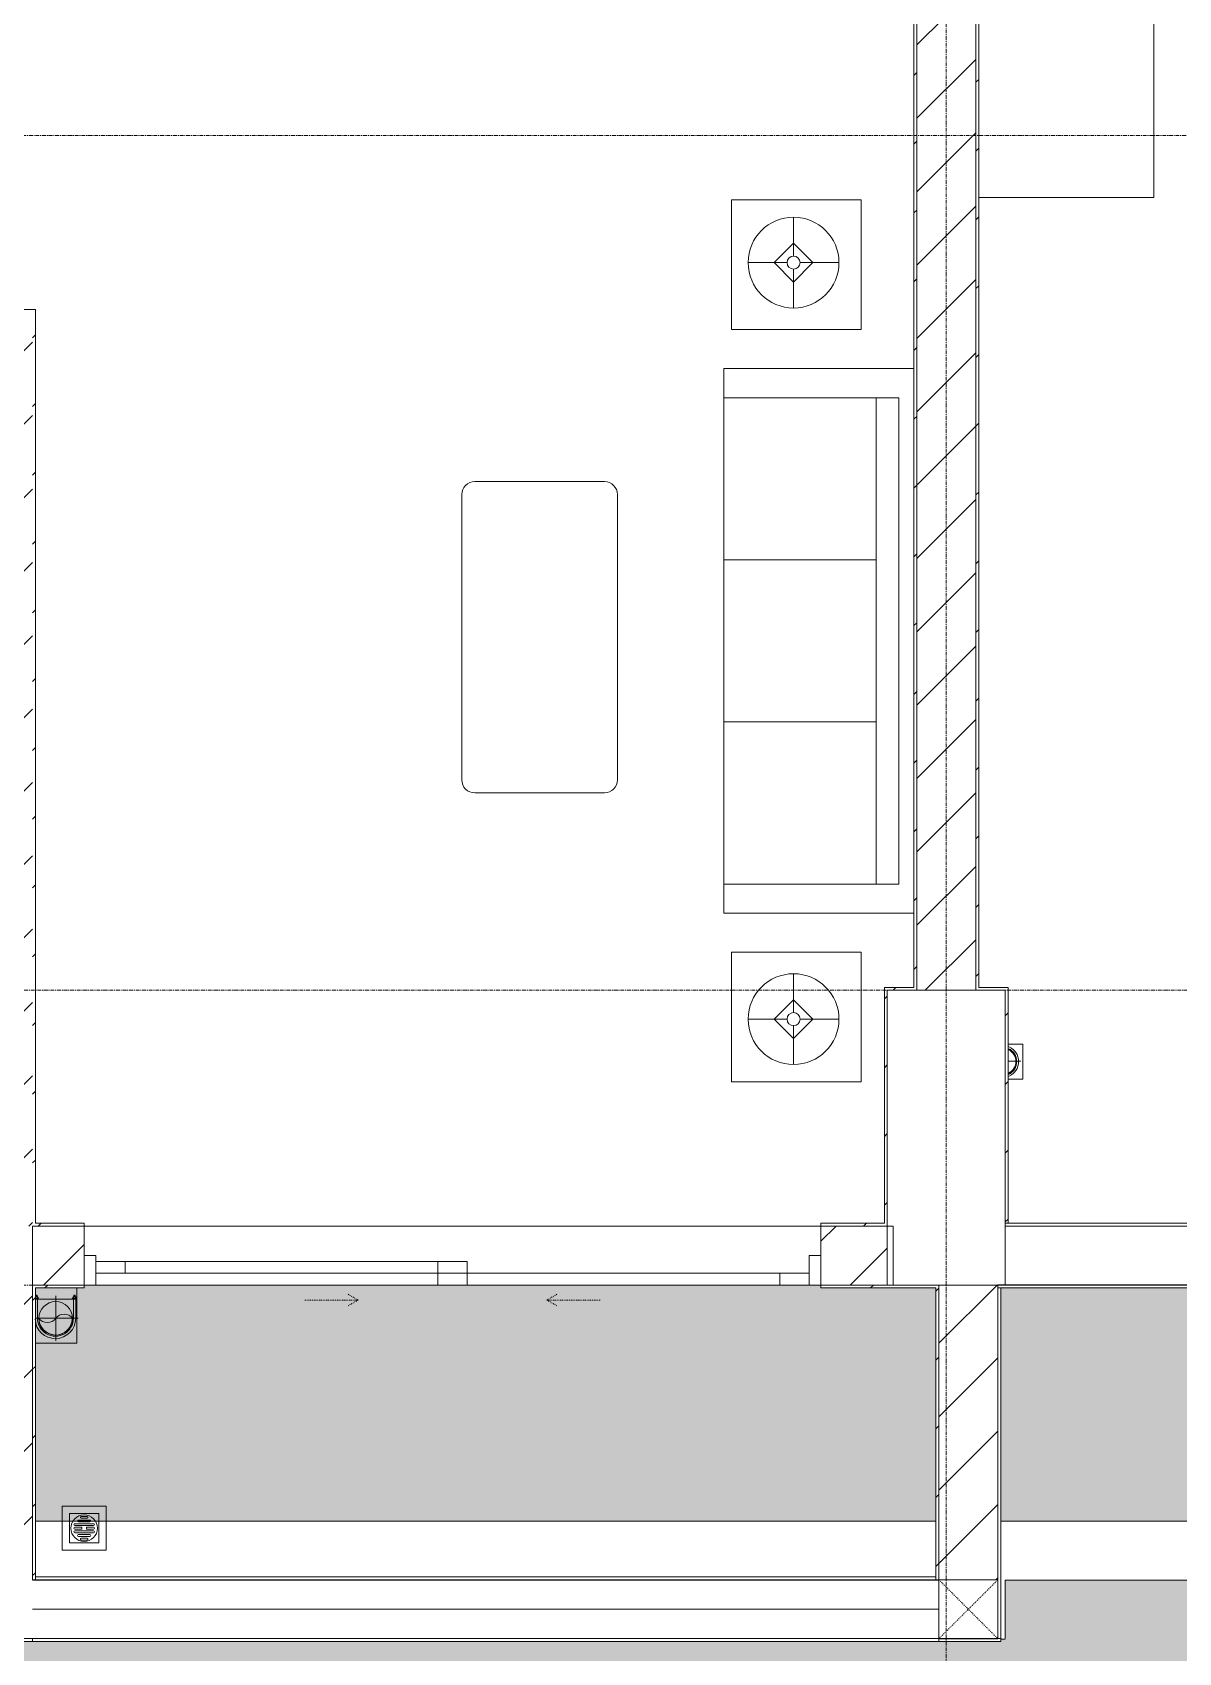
# Model space of a CAD drawing. Header units: millimetres. Extents: x 5357 to 201988, y -16345 to 109895.
# Drawn here: x 57853 to 61741, y 23290 to 28787 of the extents above; entities that cross this region are included whole.
import ezdxf

# ---------------------------------------------------------------- set-up
doc = ezdxf.new("R2010")
doc.units = ezdxf.units.MM
for name, pattern in [('Dash', [6, 3, -3]), ('Grid Line', [22.225, 12.7, -3.175, 3.175, -3.175]), ('IMPORT-CENTER _3_', [10.16, 6.35, -1.27, 1.27, -1.27])]:
    doc.linetypes.add(name, pattern=pattern)
for name, color, linetype, lineweight in [('0-1', 7, 'Continuous', 5), ('A-CLNG', 13, 'Continuous', 9), ('A-CLNG-PATT', 13, 'Continuous', 9), ('A-DETL-THIN', 151, 'Continuous', 9), ('A-DOOR', 31, 'Continuous', 9), ('A-DOOR-FRAM', 31, 'Continuous', 9), ('A-DOOR-HDLN', 31, 'Dash', 9), ('A-FLOR-1', 10, 'Continuous', 9), ('A-FLOR-2', 53, 'Continuous', 9), ('A-WALL', 113, 'Continuous', 9), ('A-WALL-2', 53, 'Continuous', 9), ('A-WALL-4', 113, 'Continuous', 18), ('A-WALL-PATT-1', 10, 'Continuous', 9), ('A-WALL-PATT-2', 53, 'Continuous', 9), ('A-WALL-PATT-3', 111, 'Continuous', 9), ('G-IMPT', 8, 'Continuous', 9), ('G-IMPT-1', 254, 'Continuous', 9), ('G-IMPT-2', 8, 'IMPORT-CENTER _3_', 9), ('I-FURN', 30, 'Continuous', 9), ('I-FURN-1', 53, 'Continuous', 9), ('I-WALL-1', 9, 'Continuous', 18), ('I-WALL-2', 53, 'Continuous', 9), ('M-EQPM', 50, 'Continuous', 9), ('S-COLS', 52, 'Continuous', 9), ('S-COLS-2', 9, 'Continuous', 18), ('S-COLS-5', 52, 'Continuous', 18), ('S-COLS-6', 52, 'Dash', 9), ('S-COLS-HDLN', 52, 'Dash', 9), ('S-GRID-1', 1, 'Grid Line', 9)]:
    doc.layers.add(name, color=color, linetype=linetype, lineweight=lineweight)
pattern_1 = [(45, (0, 0), (-124.4508, 124.4508), [])]
pattern_2 = [(45, (0, 0), (-116.6726, 116.6726), [])]
pattern_3 = [(37.5, (0, 0), (-17.8824, 546.968), [7.376, -424.107, 7.376, -475.204, -461.289]), (37.5, (0, 0), (-17.8824, 546.968), [-914.063, 7.376, -453.913]), (7.5, (0, 0), (502.3874, 801.1234), [7.376, -225.398, 7.376, -381.526, -149.032]), (7.5, (0, 0), (502.3874, 801.1234), [-621.676, 7.376, -141.656]), (327.5, (-349.16, 0), (884.0133, 1.6066), [7.376, -134.559, 7.376, -503.591, -667.095]), (327.5, (-349.16, 0), (884.0133, 1.6066), [-652.902, 7.376, -659.719]), (317.5, (-349.16, 0), (853.35, 249.146), [7.376, -63.591, 7.376, -327.591, -383.225]), (317.5, (-349.16, 0), (853.35, 249.146), [-405.935, 7.376, -375.849])]

# ---------------------------------------------------------------- blocks, each defined once
blk = doc.blocks.new('NCV_TKTC_KET CAU_rvt-1-TKCS_MB SÂN ĐƯỜNG NỘI BỘ')
at = {"layer": 'A-FLOR-1'}
for p, q in [((58027.6, 24736.9), (60527.6, 24736.9)), ((58067.6, 24536.9), (58027.6, 24536.9)), ((59227.6, 24536.9), (58067.6, 24536.9)), ((60527.6, 24536.9), (59227.6, 24536.9))]:
    blk.add_line(p, q, dxfattribs=at)
at = {"layer": 'S-COLS-2'}
for p, q in [((61152.6, 25536.9), (60752.6, 25536.9)), ((60752.6, 25536.9), (60752.6, 24537.4)), ((61152.6, 24537.4), (61152.6, 25536.9)), ((60752.6, 24536.9), (61152.6, 24536.9))]:
    blk.add_line(p, q, dxfattribs=at)
blk = doc.blocks.new('MAY GIAT - MAY GIAT_dwg-348053-TKCS_MB SÂN ĐƯỜNG NỘI BỘ')
at = {"layer": 'G-IMPT-1', "flags": 128}
blk.add_lwpolyline([(5, 596.6), (5, 2.3), (605, 2.3), (605, 596.6)], dxfattribs=at)
blk = doc.blocks.new('MAY GIAT - MAY GIAT-348233-TKCS_MB SÂN ĐƯỜNG NỘI BỘ')
at = {"layer": 'I-FURN-1'}
for p, q in [((5, 596.6), (5, 2.3)), ((605, 2.3), (605, 596.6)), ((5, 2.3), (605, 2.3))]:
    blk.add_line(p, q, dxfattribs=at)
blk.add_blockref('MAY GIAT - MAY GIAT_dwg-348053-TKCS_MB SÂN ĐƯỜNG NỘI BỘ', (0, 0))
blk = doc.blocks.new('LOBBY_SOFA_1 - LOBBY_SOFA_1-V28-TKCS_MB SÂN ĐƯỜNG NỘI BỘ')
at = {"layer": 'I-FURN'}
for p, q in [((-2556, -14.9), (-2556, -660)), ((-708, -660), (-708, -14.9)), ((-2457, -66), (-2457, -660)), ((-807, -66), (-2457, -66)), ((-807, -660), (-807, -66)), ((-807, -143), (-2457, -143)), ((-1907, -143), (-1907, -660)), ((-1357, -143), (-1357, -660)), ((-3128.2, -193.5), (-2688.2, -193.5)), ((-3128.2, -633.5), (-3128.2, -193.5)), ((-2688.2, -193.5), (-2688.2, -633.5)), ((-575.9, -193.5), (-575.9, -633.5)), ((-135.9, -193.5), (-575.9, -193.5)), ((-135.9, -633.5), (-135.9, -193.5)), ((-2915.4, -269), (-2915.4, -401)), ((-348.6, -269), (-348.6, -401)), ((-2915.4, -357), (-2981.4, -423)), ((-2849.4, -423), (-2915.4, -357)), ((-414.6, -423), (-348.6, -357)), ((-348.6, -357), (-282.6, -423)), ((-2937.4, -423), (-3069.4, -423)), ((-2981.4, -423), (-2915.4, -489)), ((-2915.4, -489), (-2849.4, -423)), ((-2893.4, -423), (-2761.4, -423)), ((-370.6, -423), (-502.6, -423)), ((-348.6, -489), (-414.6, -423)), ((-282.6, -423), (-348.6, -489)), ((-326.6, -423), (-194.6, -423)), ((-2915.4, -445), (-2915.4, -577)), ((-348.6, -445), (-348.6, -577)), ((-2688.2, -633.5), (-3128.2, -633.5)), ((-575.9, -633.5), (-135.9, -633.5)), ((-2556, -660), (-708, -660)), ((-1160.3, -1020.5), (-2128.3, -1020.5)), ((-2172.3, -1064.5), (-2172.3, -1504.5)), ((-1116.3, -1504.5), (-1116.3, -1064.5)), ((-2128.3, -1548.5), (-1160.3, -1548.5))]:
    blk.add_line(p, q, dxfattribs=at)
for centre, radius in [((-2915.4, -423), 154), ((-348.6, -423), 154), ((-2915.4, -423), 22), ((-348.6, -423), 22)]:
    blk.add_circle(centre, radius, dxfattribs=at)
for centre, start, end in [((-2128.3, -1064.5), 90, 180), ((-1160.3, -1064.5), 0, 90), ((-2128.3, -1504.5), 180, 270), ((-1160.3, -1504.5), 270, 0)]:
    blk.add_arc(centre, 44, start, end, dxfattribs=at)
at = {"layer": 'I-FURN-1'}
for p, q in [((-2556, -14.9), (-2556, -660)), ((-708, -660), (-708, -14.9)), ((-2688.2, -193.5), (-3128.2, -193.5)), ((-3128.2, -193.5), (-3128.2, -633.5)), ((-2688.2, -633.5), (-2688.2, -193.5)), ((-135.9, -193.5), (-575.9, -193.5)), ((-575.9, -193.5), (-575.9, -633.5)), ((-135.9, -633.5), (-135.9, -193.5)), ((-3128.2, -633.5), (-2688.2, -633.5)), ((-575.9, -633.5), (-135.9, -633.5)), ((-2556, -660), (-708, -660)), ((-1160.3, -1020.5), (-2128.3, -1020.5)), ((-2172.3, -1064.5), (-2172.3, -1504.5)), ((-1116.3, -1504.5), (-1116.3, -1064.5)), ((-2128.3, -1548.5), (-1160.3, -1548.5))]:
    blk.add_line(p, q, dxfattribs=at)
for centre, start, end in [((-2128.3, -1064.5), 90, 180), ((-1160.3, -1064.5), 0, 90), ((-2128.3, -1504.5), 180, 270), ((-1160.3, -1504.5), 270, 0)]:
    blk.add_arc(centre, 44, start, end, dxfattribs=at)
blk = doc.blocks.new('NCV_TKTC_TANG 1_rvt-1-TKCS_MB SÂN ĐƯỜNG NỘI BỘ')
at = {"layer": 'A-WALL-PATT-1'}
h = blk.add_hatch(dxfattribs=at)
h.set_pattern_fill('FP_1', color=256, style=0, pattern_type=2)
h.set_pattern_definition(pattern_1)
h.paths.add_polyline_path([(57852.6, 24736.9), (57852.6, 27736.9), (57752.6, 27736.9), (57752.6, 24736.9)])
at = {"layer": 'A-WALL-PATT-2'}
h = blk.add_hatch(dxfattribs=at)
h.set_pattern_fill('FP_2', color=256, style=0, pattern_type=2)
h.set_pattern_definition(pattern_2)
h.paths.add_polyline_path([(60852.6, 25546.9), (60852.6, 32236.9), (60842.6, 32236.9), (60842.6, 25546.9)])
h = blk.add_hatch(dxfattribs=at)
h.set_pattern_fill('FP_2', color=256, style=0, pattern_type=2)
h.set_pattern_definition(pattern_2)
h.paths.add_polyline_path([(61052.6, 25536.9), (61062.6, 25536.9), (61062.6, 28836.9), (61052.6, 28836.9), (61052.6, 25609.7)])
h = blk.add_hatch(dxfattribs=at)
h.set_pattern_fill('FP_2', color=256, style=0, pattern_type=2)
h.set_pattern_definition(pattern_2)
h.paths.add_polyline_path([(57654.2, 27836.9), (57862.6, 27836.9), (57862.6, 27846.9), (57654.2, 27846.9)])
h.paths.add_polyline_path([(56195.5, 27836.9), (56754.2, 27836.9), (56754.2, 27846.9), (54562.6, 27846.9), (54562.6, 27836.9), (54985.1, 27836.9)])
h = blk.add_hatch(dxfattribs=at)
h.set_pattern_fill('FP_2', color=256, style=0, pattern_type=2)
h.set_pattern_definition(pattern_2)
h.paths.add_polyline_path([(57862.6, 24736.9), (57862.6, 27836.9), (57852.6, 27836.9), (57852.6, 24736.9)])
h = blk.add_hatch(dxfattribs=at)
h.set_pattern_fill('FP_2', color=256, style=0, pattern_type=2)
h.set_pattern_definition(pattern_2)
h.paths.add_polyline_path([(60742.6, 24746.9), (60752.6, 24746.9), (60752.6, 25546.9), (60742.6, 25544.9), (60742.6, 24953.6)])
h = blk.add_hatch(dxfattribs=at)
h.set_pattern_fill('FP_2', color=256, style=0, pattern_type=2)
h.set_pattern_definition(pattern_2)
h.paths.add_polyline_path([(60752.6, 25536.9), (60852.6, 25536.9), (60852.6, 25546.9), (60752.6, 25546.9)])
h = blk.add_hatch(dxfattribs=at)
h.set_pattern_fill('FP_2', color=256, style=0, pattern_type=2)
h.set_pattern_definition(pattern_2)
h.paths.add_polyline_path([(61162.6, 24746.9), (61162.6, 25536.9), (61152.6, 25536.9), (61152.6, 24746.9)])
h = blk.add_hatch(dxfattribs=at)
h.set_pattern_fill('FP_2', color=256, style=0, pattern_type=2)
h.set_pattern_definition(pattern_2)
h.paths.add_polyline_path([(57862.6, 24736.9), (58027.6, 24736.9), (58027.6, 24746.9), (57862.6, 24746.9), (57862.6, 24739.7)])
h.paths.add_polyline_path([(60752.6, 24736.9), (60752.6, 24746.9), (60527.6, 24746.9), (60527.6, 24736.9), (60742.6, 24736.9)])
h = blk.add_hatch(dxfattribs=at)
h.set_pattern_fill('FP_2', color=256, style=0, pattern_type=2)
h.set_pattern_definition(pattern_2)
h.paths.add_polyline_path([(57852.6, 23536.9), (57862.6, 23536.9), (57862.6, 24536.9), (57852.6, 24536.9), (57852.6, 23617.8)])
h = blk.add_hatch(dxfattribs=at)
h.set_pattern_fill('FP_2', color=256, style=0, pattern_type=2)
h.set_pattern_definition(pattern_2)
h.paths.add_polyline_path([(60527.6, 24526.9), (60927.6, 24526.9), (60927.6, 24536.9), (60527.6, 24536.9)])
h.paths.add_polyline_path([(58027.6, 24526.9), (58027.6, 24536.9), (57862.6, 24536.9), (57862.6, 24526.9), (58023.6, 24526.9)])
h = blk.add_hatch(dxfattribs=at)
h.set_pattern_fill('FP_2', color=256, style=0, pattern_type=2)
h.set_pattern_definition(pattern_2)
h.paths.add_polyline_path([(60927.6, 23536.9), (60927.6, 24526.9), (60917.6, 24526.9), (60917.6, 23536.9)])
at = {"layer": 'A-FLOR-1'}
for p, q in [((60527.6, 24736.9), (58027.6, 24736.9)), ((58027.6, 24736.9), (60527.6, 24736.9))]:
    blk.add_line(p, q, dxfattribs=at)
at = {"layer": 'A-FLOR-2'}
for p, q in [((58027.6, 24736.9), (60527.6, 24736.9)), ((60527.6, 24736.9), (58027.6, 24736.9)), ((58067.6, 24536.9), (59227.6, 24536.9))]:
    blk.add_line(p, q, dxfattribs=at)
at = {"layer": 'A-WALL-2'}
blk.add_line((61152.6, 24736.9), (62252.2, 24736.9), dxfattribs=at)
at = {"layer": 'I-WALL-1'}
for p, q in [((60842.6, 32226.9), (60842.6, 25546.9)), ((60852.6, 25546.9), (60852.6, 32236.9)), ((61052.6, 28836.9), (61052.6, 25536.9)), ((61062.6, 25546.9), (61062.6, 28826.9)), ((57862.6, 27846.9), (57654.2, 27846.9)), ((57862.6, 27836.9), (57862.6, 27846.9)), ((57862.6, 24746.9), (57862.6, 27836.9)), ((60752.6, 25546.9), (60742.6, 25546.9)), ((60742.6, 25546.9), (60742.6, 24746.9)), ((60842.6, 25546.9), (60752.6, 25546.9)), ((60752.6, 24746.9), (60752.6, 25536.9)), ((60752.6, 25536.9), (60852.6, 25536.9)), ((60852.6, 25536.9), (60852.6, 25546.9)), ((61052.6, 25536.9), (61062.6, 25536.9)), ((61162.6, 25546.9), (61062.6, 25546.9)), ((61062.6, 25536.9), (61152.6, 25536.9)), ((61152.6, 25536.9), (61152.6, 24746.9)), ((61162.6, 25536.9), (61162.6, 25546.9)), ((61162.6, 24746.9), (61162.6, 25536.9)), ((58027.6, 24746.9), (57862.6, 24746.9)), ((58027.6, 24736.9), (58027.6, 24746.9)), ((60742.6, 24746.9), (60527.6, 24746.9)), ((60527.6, 24746.9), (60527.6, 24736.9)), ((60752.6, 24736.9), (60752.6, 24746.9)), ((61152.6, 24746.9), (61162.6, 24746.9)), ((57852.6, 24736.9), (57862.6, 24736.9)), ((57862.6, 24736.9), (58027.6, 24736.9)), ((60527.6, 24736.9), (60752.6, 24736.9)), ((57852.6, 24536.9), (57852.6, 23536.9)), ((57862.6, 24536.9), (57852.6, 24536.9)), ((58027.6, 24536.9), (57862.6, 24536.9)), ((57862.6, 23536.9), (57862.6, 24526.9)), ((57862.6, 24526.9), (58027.6, 24526.9)), ((58027.6, 24526.9), (58027.6, 24536.9)), ((60927.6, 24536.9), (60527.6, 24536.9)), ((60527.6, 24536.9), (60527.6, 24526.9)), ((60527.6, 24526.9), (60917.6, 24526.9)), ((60917.6, 24526.9), (60917.6, 23536.9)), ((60927.6, 24526.9), (60927.6, 24536.9)), ((60927.6, 23536.9), (60927.6, 24526.9)), ((57852.6, 23536.9), (57862.6, 23536.9)), ((60917.6, 23536.9), (60927.6, 23536.9))]:
    blk.add_line(p, q, dxfattribs=at)
at = {"layer": 'I-WALL-2'}
for p, q in [((61162.6, 24746.9), (62252.6, 24746.9)), ((57862.6, 23546.9), (60917.6, 23546.9)), ((60917.6, 23536.9), (57862.6, 23536.9))]:
    blk.add_line(p, q, dxfattribs=at)
at = {"layer": 'I-FURN-1'}
for name, p, rotation in [('MAY GIAT - MAY GIAT-348233-TKCS_MB SÂN ĐƯỜNG NỘI BỘ', (61659.2, 28222), 90), ('LOBBY_SOFA_1 - LOBBY_SOFA_1-V28-TKCS_MB SÂN ĐƯỜNG NỘI BỘ', (60857.5, 25090.4), 270.0000000000005)]:
    blk.add_blockref(name, p, dxfattribs=dict(at, rotation=rotation))
blk = doc.blocks.new('DEG_02-DEG_03 - DEG_02-2500x2400mm-CỬA ĐI 02 CÁNH TRƯỢT-V10-TKCS_MB SÂN ĐƯỜNG NỘI BỘ')
at = {"layer": 'A-DOOR'}
for p, q in [((-1110, 100), (-1210, 100)), ((-1210, 99.6), (-1210, 60)), ((-1210, 60), (-1110, 60)), ((-1110, 100), (-50, 100)), ((-1110, 60), (-1110, 99.6)), ((-50, 60), (-1110, 60)), ((50, 100), (-50, 100)), ((-50, 99.6), (-50, 60)), ((50, 60), (-50, 60)), ((-50, 60), (-50, 20)), ((-50, 60), (50, 60)), ((50, 60), (50, 99.6)), ((50, 20), (50, 60)), ((50, 60), (1110, 60)), ((1210, 60), (1110, 60)), ((1110, 60), (1110, 20)), ((1210, 20), (1210, 60)), ((-50, 20), (50, 20)), ((1110, 20), (50, 20)), ((1110, 20), (1210, 20))]:
    blk.add_line(p, q, dxfattribs=at)
at = {"layer": 'A-DOOR-FRAM'}
for p, q in [((-1210, 100), (-1250, 100)), ((-1250, 99.6), (-1250, 0)), ((-1210, 0), (-1210, 99.6)), ((1250, 100), (1210, 100)), ((1210, 99.6), (1210, 0)), ((1250, 0), (1250, 99.6)), ((-1250, 0), (-1210, 0)), ((1210, 0), (1250, 0))]:
    blk.add_line(p, q, dxfattribs=at)
at = {"layer": 'A-DOOR-HDLN'}
for p, q in [((-320.4, 151.1), (-355, 171.1)), ((320.4, 151.1), (355, 171.1)), ((-500.4, 151.1), (-320.4, 151.1)), ((-320.4, 151.1), (-355, 131.1)), ((320.4, 151.1), (355, 131.1)), ((500.4, 151.1), (320.4, 151.1))]:
    blk.add_line(p, q, dxfattribs=at)
blk = doc.blocks.new('TKTC_XREF_251221_MB TANG 1 - TKTC_XREF_260130_MB TANG 1_dwg_THU NUOC - THU NUOC-444531-TKCS_MB TẦNG 1-4202120-TKCS_MB SÂN ĐƯỜNG NỘI BỘ')
at = {"layer": 'M-EQPM'}
for p, q in [((-23.3, 10.8), (40.9, 10.8)), ((40.9, 4.8), (-23.3, 4.8)), ((-11, 23.3), (28.5, 23.3)), ((28.5, 17.3), (-11, 17.3)), ((-1.1, 35.6), (18.5, 35.6)), ((18.5, 29.6), (-1.1, 29.6)), ((-23.3, -13.6), (40.9, -13.6)), ((40.9, -19.6), (-23.3, -19.6)), ((-11, -26.1), (28.5, -26.1)), ((28.5, -32.1), (-11, -32.1)), ((-1.1, -38.5), (18.5, -38.5)), ((18.5, -44.5), (-1.1, -44.5))]:
    blk.add_line(p, q, dxfattribs=at)
at = {"layer": 'M-EQPM', "flags": 128}
for points in [[(83.7, -79.4), (83.7, 70.6), (-66.3, 70.6), (-66.3, -79.4)], [(58.7, -54.4), (58.7, 45.6), (-41.3, 45.6), (-41.3, -54.4)]]:
    blk.add_lwpolyline(points, close=True, dxfattribs=at)
for points in [[(-23.3, -1.2), (0.7, -1.2), (0.7, -7.2), (-23.3, -7.2)], [(40.9, -7.2), (16.7, -7.2), (16.7, -1.2), (40.9, -1.2)]]:
    blk.add_lwpolyline(points, dxfattribs=at)
at = {"layer": 'M-EQPM'}
for centre, radius, start, end in [((8.7, -4.4), 45, 360, 180), ((8.7, -4.4), 45, 360, 180), ((-23.3, 7.8), 3, 90, 270), ((-11, 20.3), 3, 90, 270), ((-1.1, 32.6), 3, 90, 270), ((18.5, 32.6), 3, 270, 90), ((28.5, 20.3), 3, 270, 90), ((40.9, 7.8), 3, 270, 90), ((8.7, -4.4), 45, 180, 360), ((8.7, -4.4), 45, 180, 360), ((-23.3, -4.2), 3, 90, 270), ((-23.3, -16.6), 3, 90, 270), ((-11, -29.1), 3, 90, 270), ((-1.1, -41.5), 3, 90, 270), ((18.5, -41.5), 3, 270, 90), ((28.5, -29.1), 3, 270, 90), ((40.9, -4.2), 3, 270, 90), ((40.9, -16.6), 3, 270, 90)]:
    blk.add_arc(centre, radius, start, end, dxfattribs=at)
blk = doc.blocks.new('TKTC_XREF_251221_MB TANG 1 - TKTC_XREF_260130_MB TANG 1_dwg_CUM U_DN100-V316-TKCS_MB SÂN ĐƯỜNG NỘI BỘ')
at = {"layer": 'G-IMPT'}
for p, q in [((-79.1, 66.6), (-79.1, 63.4)), ((-76.6, 66.6), (-76.6, 63.4)), ((-74.6, 66.6), (-74.6, 63.4)), ((-72.7, 69.3), (-72.7, 60.7)), ((-66.9, 67.9), (-71.7, 67.9)), ((-66.9, 62.1), (-71.7, 62.1)), ((-65, 69), (0, 69)), ((-79.1, -63.4), (-79.1, -66.6)), ((-76.6, -63.4), (-76.6, -66.6)), ((-74.6, -63.4), (-74.6, -66.6)), ((-72.7, -60.7), (-72.7, -68.6)), ((-66.9, -62.1), (-71.7, -62.1)), ((-66.9, -67.9), (-71.7, -67.9))]:
    blk.add_line(p, q, dxfattribs=at)
at = {"layer": 'G-IMPT', "flags": 128}
for points in [[(-72.7, 67.6), (-78.1, 67.6), (-78.1, 62.4), (-72.7, 62.4)], [(-71.7, 59.2), (-66.9, 59.2), (-66.9, 70.8), (-71.7, 70.8)], [(-66.9, 70.8), (-66.9, 72.7), (-65, 72.7), (-65, 57.3), (-66.9, 57.3), (-66.9, 59.2)], [(-65, 61), (0, 61), (0, 57)], [(-72.7, -62.4), (-78.1, -62.4), (-78.1, -67.6), (-72.7, -67.6)], [(-66.9, -68.6), (-66.9, -59.2), (-71.7, -59.2)], [(-66.9, -59.2), (-66.9, -57.3), (-65, -57.3), (-65, -68.7)], [(-65, -61), (0, -61), (0, -57)]]:
    blk.add_lwpolyline(points, dxfattribs=at)
at = {"layer": 'G-IMPT'}
for centre, radius, start, end in [((-78.1, 66.6), 0.96, 90, 180), ((-78.1, 63.4), 0.96, 180, 270), ((-71.1, 69.3), 1.56, 112.6199, 247.3801), ((-67.9, 65), 4.8, 143.1301, 216.8699), ((-71.1, 60.7), 1.56, 112.6199, 247.3801), ((0, 0), 69, 271.9548, 90), ((0, 0), 61, 270, 90), ((0, 0), 57, 270, 87.7215), ((-78.1, -63.4), 0.96, 90, 180), ((-78.1, -66.6), 0.96, 180, 270), ((-71.1, -60.7), 1.56, 112.6199, 247.3801), ((-67.9, -65), 4.8, 143.1301, 216.8699)]:
    blk.add_arc(centre, radius, start, end, dxfattribs=at)
blk = doc.blocks.new('TKTC_XREF_251221_MB TANG 1 - TKTC_XREF_260130_MB TANG 1_dwg_$cc-V317-TKCS_MB SÂN ĐƯỜNG NỘI BỘ')
at = {"layer": 'G-IMPT'}
blk.add_circle((0, 0), 0.5, dxfattribs=at)
for centre, radius, start, end in [((0, 0), 0.5, 90, 267.326), ((0.188, 0.25), 0.313, 126.8699, 233.1301), ((-0.188, -0.25), 0.313, 306.8699, 53.1301)]:
    blk.add_arc(centre, radius, start, end, dxfattribs=at)
at = {"layer": 'G-IMPT-2'}
for p, q in [((0, -0.673), (0, 0.607)), ((-0.673, 0), (0.673, 0))]:
    blk.add_line(p, q, dxfattribs=at)
blk = doc.blocks.new('TKTC_XREF_251221_MB TANG 1 - TKTC_XREF_260130_MB TANG 1_dwg_CUM U_DN100-V353-TKCS_MB SÂN ĐƯỜNG NỘI BỘ')
at = {"layer": 'G-IMPT'}
for radius, start, end in [(57, 296.73387, 63.13902), (61, 294.97578, 64.89535), (69, 292.07111, 67.79711)]:
    blk.add_arc((0, 0), radius, start, end, dxfattribs=at)
blk = doc.blocks.new('TKTC_XREF_251221_MB TANG 1 - TKTC_XREF_260130_MB TANG 1_dwg_$cc-V354-TKCS_MB SÂN ĐƯỜNG NỘI BỘ')
at = {"layer": 'G-IMPT'}
for start, end in [(116.57224, 242.9312), (116.52331, 242.90439)]:
    blk.add_arc((0, 0), 0.5, start, end, dxfattribs=at)
at = {"layer": 'G-IMPT-2'}
blk.add_line((-0.673, 0), (-0.193, 0), dxfattribs=at)
blk = doc.blocks.new('TKTC_XREF_251221_MB TANG 1 - TKTC_XREF_260130_MB TANG 1_dwg-4202109-TKCS_MB SÂN ĐƯỜNG NỘI BỘ')
at = {"layer": 'G-IMPT'}
for p, q in [((-141989.1, -375992.1), (-141939.4, -375992.1)), ((-145289.5, -376857.7), (-145148.6, -376857.7))]:
    blk.add_line(p, q, dxfattribs=at)
at = {"layer": 'G-IMPT', "flags": 128}
for points in [[(-141939.4, -375992), (-141939.4, -376111.5), (-141989.1, -376111.5)], [(-145289.5, -376857.6), (-145148.3, -376857.6), (-145148.6, -376819.7)], [(-145148.6, -376857.7), (-145148.6, -377007.4), (-145289.1, -377007.4)]]:
    blk.add_lwpolyline(points, dxfattribs=at)
for name, p, xscale, yscale, zscale, rotation in [('TKTC_XREF_251221_MB TANG 1 - TKTC_XREF_260130_MB TANG 1_dwg_CUM U_DN100-V353-TKCS_MB SÂN ĐƯỜNG NỘI BỘ', (-142008, -376051.4), 0.789473684210524, 0.789473684210524, 0.789473684210524, 0.06930925665188988), ('TKTC_XREF_251221_MB TANG 1 - TKTC_XREF_260130_MB TANG 1_dwg_CUM U_DN100-V316-TKCS_MB SÂN ĐƯỜNG NỘI BỘ', (-145221, -376922.6), 0.9975000000000007, 0.9975000000000007, 0.9975000000000007, 270.0009913382947), ('TKTC_XREF_251221_MB TANG 1 - TKTC_XREF_260130_MB TANG 1_dwg_$cc-V317-TKCS_MB SÂN ĐƯỜNG NỘI BỘ', (-145220.1, -376922.6), 113.7150000000073, 113.7150000000073, 113.7150000000073, 89.99900866374671)]:
    blk.add_blockref(name, p, dxfattribs=dict(xscale=xscale, yscale=yscale, zscale=zscale, rotation=rotation))
at = {"extrusion": (0, 0, -1), "xscale": 90.00000000005114, "yscale": 90.00000000005114, "zscale": -90.00000000005114, "rotation": 0.3047175217251739}
blk.add_blockref('TKTC_XREF_251221_MB TANG 1 - TKTC_XREF_260130_MB TANG 1_dwg_$cc-V354-TKCS_MB SÂN ĐƯỜNG NỘI BỘ', (142006.5, -376049.6), dxfattribs=at)
blk.add_blockref('TKTC_XREF_251221_MB TANG 1 - TKTC_XREF_260130_MB TANG 1_dwg_THU NUOC - THU NUOC-444531-TKCS_MB TẦNG 1-4202120-TKCS_MB SÂN ĐƯỜNG NỘI BỘ', (-145132.3, -377630.4))
blk = doc.blocks.new('TKTC_XREF_251221_MB TANG 1 - TKTC_XREF_251221_MB TANG 1-2038492-TKCS_MB SÂN ĐƯỜNG NỘI BỘ')
blk.add_blockref('TKTC_XREF_251221_MB TANG 1 - TKTC_XREF_260130_MB TANG 1_dwg-4202109-TKCS_MB SÂN ĐƯỜNG NỘI BỘ', (169499.1, 384109.7))
blk = doc.blocks.new('G1_SOF - BO TRU - 200x200-V995-TKCS_MB SÂN ĐƯỜNG NỘI BỘ')
at = {"layer": 'S-COLS-HDLN'}
for p, q in [((-100, 100), (99.3, -99.3)), ((100, 100), (-99.6, -99.6))]:
    blk.add_line(p, q, dxfattribs=at)

msp = doc.modelspace()

# ---------------------------------------------------------------- hatches: boundary and pattern name
at = {"layer": 'A-CLNG-PATT'}
h = msp.add_hatch(dxfattribs=at)
h.set_pattern_fill('FP_4', color=256, style=0, pattern_type=2)
h.set_pattern_definition(pattern_3)
h.paths.add_polyline_path([(48932.9, 20988.2), (50602.6, 20988.2), (50602.6, 23326.9), (49442.6, 23326.9), (49442.6, 24527.4), (45852.6, 24528.6), (45852.2, 24536.9), (44802.6, 24535.3), (44802.6, 24527.4), (44812.6, 24527.4), (44812.6, 20988.2), (47943.4, 20988.2)])
h.paths.add_polyline_path([(49652.6, 23437.4), (49652.6, 23535.3), (49652.6, 23535.3), (49652.6, 23437.4)])
h.paths.add_polyline_path([(49662.6, 23546.9), (50602.6, 23546.9), (50602.6, 23735.3), (52717.6, 23735.3), (52717.6, 24526.9), (52327.6, 24526.9), (52327.6, 24536.9), (49827.6, 24536.9), (49827.6, 24526.9), (49662.6, 24526.9), (49662.6, 23892.3)])
h.paths.add_polyline_path([(59973.9, 23735.3), (60917.6, 23735.3), (60917.6, 24526.9), (60527.6, 24526.9), (60527.6, 24536.9), (58027.6, 24536.9), (58027.6, 24526.9), (57862.6, 24526.9), (57862.6, 23735.3), (59826.8, 23735.3)])
h.paths.add_polyline_path([(68977.6, 23735.3), (68977.6, 23745.3), (68967.6, 23745.3), (68967.6, 24526.9), (68727.6, 24526.9), (68727.6, 24536.9), (66227.6, 24536.9), (66227.6, 24526.9), (66062.6, 24526.9), (66062.6, 23735.3), (68970.9, 23735.3)])
h.paths.add_polyline_path([(57642.6, 23735.3), (57642.6, 24526.9), (52952.6, 24526.9), (52952.6, 23735.3), (57405.9, 23735.3)])
h.paths.add_polyline_path([(63002.6, 23735.3), (65842.6, 23735.3), (65842.1, 24526.9), (61137.6, 24526.9), (61137.6, 23735.3), (62802.6, 23735.3)])
h.paths.add_polyline_path([(54052.2, 24536.9), (54052.5, 24537.4), (54052.2, 24537.4)])
h = msp.add_hatch(dxfattribs=at)
h.set_pattern_fill('FP_4', color=256, style=0, pattern_type=2)
h.set_pattern_definition(pattern_3)
h.paths.add_polyline_path([(73427.6, 20988.2), (77152.6, 20988.2), (77152.6, 21186.1), (73227.6, 21186.1), (73227.6, 20988.2)])
h.paths.add_polyline_path([(71452.6, 20988.2), (73127.6, 20988.2), (73127.6, 21186.1), (69177.6, 21186.1), (69177.6, 20988.2), (71352.6, 20988.2)])
h.paths.add_polyline_path([(63458.1, 20988.2), (68977.6, 20988.2), (68977.6, 23327.4), (65842.6, 23327.4), (65842.6, 23535.3), (63002.6, 23535.3), (63002.6, 20988.2)])
h.paths.add_polyline_path([(62802.6, 20988.2), (62802.6, 23535.3), (61152.6, 23535.3), (61152.6, 23335.3), (61137.6, 23335.3), (61137.6, 23327.4), (57652.6, 23327.4), (57652.6, 23337.4), (57642.6, 23339.9), (57642.6, 23535.3), (56902.6, 23535.3), (56902.6, 20988.2), (61262, 20988.2)])
h.paths.add_polyline_path([(50802.6, 20988.2), (56692.6, 20988.2), (56692.6, 23525.3), (56702.6, 23525.3), (56702.6, 23535.3), (52952.6, 23535.3), (52952.6, 23335.3), (52937.6, 23335.3), (52937.6, 23326.9), (50802.6, 23326.9), (50802.6, 21788.4)])
at = {"layer": 'A-WALL-PATT-3'}
h = msp.add_hatch(dxfattribs=at)
h.set_pattern_fill('FP_1', color=256, style=0, pattern_type=2)
h.set_pattern_definition(pattern_1)
h.paths.add_polyline_path([(61052.6, 25536.9), (61052.6, 28836.9), (60852.6, 28836.9), (60852.6, 25536.9), (61037.2, 25536.9)])
h.paths.add_polyline_path([(60916.5, 29036.9), (61052.6, 29036.9), (61052.6, 32237), (60852.6, 32237), (60852.6, 29036.9)])
h = msp.add_hatch(dxfattribs=at)
h.set_pattern_fill('FP_1', color=256, style=0, pattern_type=2)
h.set_pattern_definition(pattern_1)
h.paths.add_polyline_path([(60527.6, 24536.9), (60752.6, 24537.4), (60752.6, 24736.9), (60527.6, 24736.9), (60527.6, 24537.4)])
h.paths.add_polyline_path([(58011.1, 24536.9), (58027.6, 24537.4), (58027.6, 24736.9), (57852.6, 24736.9), (57852.6, 24536.9)])
h = msp.add_hatch(dxfattribs=at)
h.set_pattern_fill('FP_1', color=256, style=0, pattern_type=2)
h.set_pattern_definition(pattern_1)
h.paths.add_polyline_path([(57852.6, 23536.9), (57852.6, 24536.9), (57652.6, 24536.9), (57652.6, 23536.9)])
h = msp.add_hatch(dxfattribs=at)
h.set_pattern_fill('FP_1', color=256, style=0, pattern_type=2)
h.set_pattern_definition(pattern_1)
h.paths.add_polyline_path([(61127.6, 23536.9), (61127.6, 24536.9), (60927.6, 24536.9), (60927.6, 23536.9), (61052.6, 23536.9)])

# ---------------------------------------------------------------- linework, layer by layer
at = {"layer": 'A-CLNG'}
msp.add_line((58027.6, 24736.9), (60527.6, 24736.9), dxfattribs=at)
at = {"layer": 'A-DETL-THIN'}
for p, q in [((61127.6, 23337.4), (61127.6, 24537.4)), ((61127.6, 24537.4), (65852.6, 24537.4)), ((65852.6, 24536.9), (61127.6, 24536.9)), ((61127.6, 24536.9), (61127.6, 23337.4)), ((61127.6, 23337.4), (57652.6, 23337.4)), ((57652.6, 23337.4), (61127.6, 23337.4))]:
    msp.add_line(p, q, dxfattribs=at)
at = {"layer": 'A-WALL'}
for p, q in [((57852.6, 24736.9), (57852.6, 24537.4)), ((58027.6, 24736.9), (60527.6, 24736.9)), ((59227.6, 24536.9), (58067.6, 24536.9)), ((62252.6, 24526.9), (61137.6, 24526.9)), ((61152.6, 24536.9), (62252.5, 24536.9)), ((57862.6, 23735.3), (59973.9, 23735.3)), ((59975.2, 23735.3), (60917.6, 23735.3)), ((61137.6, 23735.3), (64285.1, 23735.3)), ((57852.6, 23535.3), (60553.1, 23535.3)), ((60554.3, 23535.3), (60927.6, 23535.3)), ((60927.6, 23536.9), (61127.6, 23536.9)), ((62802.6, 23535.3), (61152.6, 23535.3)), ((61152.6, 23337.4), (61152.6, 23535.3)), ((57852.6, 23437.4), (60927.6, 23437.4)), ((57852.6, 23337.4), (60927.6, 23337.4)), ((60927.6, 23327.4), (57852.6, 23327.4)), ((61152.6, 23335.3), (61137.6, 23335.3))]:
    msp.add_line(p, q, dxfattribs=at)
at = {"layer": 'A-WALL-4'}
for p, q in [((60852.6, 28836.9), (60852.6, 25536.9)), ((61052.6, 25536.9), (61052.6, 28836.9)), ((60852.6, 25536.9), (61052.6, 25536.9)), ((58027.6, 24736.9), (57852.6, 24736.9)), ((58027.6, 24636.9), (58027.6, 24736.9)), ((60772.6, 24736.9), (60527.6, 24736.9)), ((60527.6, 24736.9), (60527.6, 24636.9)), ((60772.6, 24537.4), (60772.6, 24736.9)), ((57852.6, 24536.9), (58027.6, 24536.9)), ((60527.6, 24536.9), (60772.6, 24536.9)), ((60927.6, 24536.9), (60927.6, 23536.9)), ((61127.6, 24536.9), (60927.6, 24536.9)), ((61127.6, 24536.9), (61127.6, 23337.4)), ((61137.6, 24526.9), (61127.6, 24526.9)), ((61137.6, 23337.4), (61137.6, 24526.9)), ((57852.6, 23337.4), (57642.6, 23337.4)), ((57652.6, 23327.4), (57852.6, 23327.4)), ((57852.6, 23327.4), (57852.6, 23337.4)), ((61137.6, 23337.4), (60927.6, 23337.4)), ((60927.6, 23337.4), (60927.6, 23327.4)), ((60927.6, 23327.4), (61137.6, 23327.4)), ((61137.6, 23327.4), (61137.6, 23336.2))]:
    msp.add_line(p, q, dxfattribs=at)
at = {"layer": 'S-COLS'}
msp.add_line((61127.6, 23536.9), (60927.6, 23536.9), dxfattribs=at)
at = {"layer": 'S-COLS-5'}
for p, q in [((60927.6, 23536.9), (60927.6, 23337.4)), ((61127.6, 23337.4), (61127.6, 23536.9)), ((60927.6, 23336.9), (61127.6, 23336.9))]:
    msp.add_line(p, q, dxfattribs=at)
at = {"layer": 'S-GRID-1'}
for p, q in [((60952.6, 20960.6), (60952.6, 80482.7)), ((131551.8, 28436.9), (29351.8, 28436.9)), ((128757.8, 25536.9), (32145.8, 25536.9)), ((131551.8, 24536.9), (29351.8, 24536.9))]:
    msp.add_line(p, q, dxfattribs=at)

# ---------------------------------------------------------------- block references
at = {"layer": '0-1'}
for name in ['NCV_TKTC_KET CAU_rvt-1-TKCS_MB SÂN ĐƯỜNG NỘI BỘ', 'NCV_TKTC_TANG 1_rvt-1-TKCS_MB SÂN ĐƯỜNG NỘI BỘ']:
    msp.add_blockref(name, (0, 0), dxfattribs=at)
at = {"layer": 'A-DOOR', "rotation": 180}
msp.add_blockref('DEG_02-DEG_03 - DEG_02-2500x2400mm-CỬA ĐI 02 CÁNH TRƯỢT-V10-TKCS_MB SÂN ĐƯỜNG NỘI BỘ', (59277.6, 24636.9), dxfattribs=at)
at = {"layer": 'M-EQPM'}
msp.add_blockref('TKTC_XREF_251221_MB TANG 1 - TKTC_XREF_251221_MB TANG 1-2038492-TKCS_MB SÂN ĐƯỜNG NỘI BỘ', (33652.6, 17236.9), dxfattribs=at)
at = {"layer": 'S-COLS-6'}
msp.add_blockref('G1_SOF - BO TRU - 200x200-V995-TKCS_MB SÂN ĐƯỜNG NỘI BỘ', (61027.6, 23436.9), dxfattribs=at)

doc.saveas('drawing.dxf')
